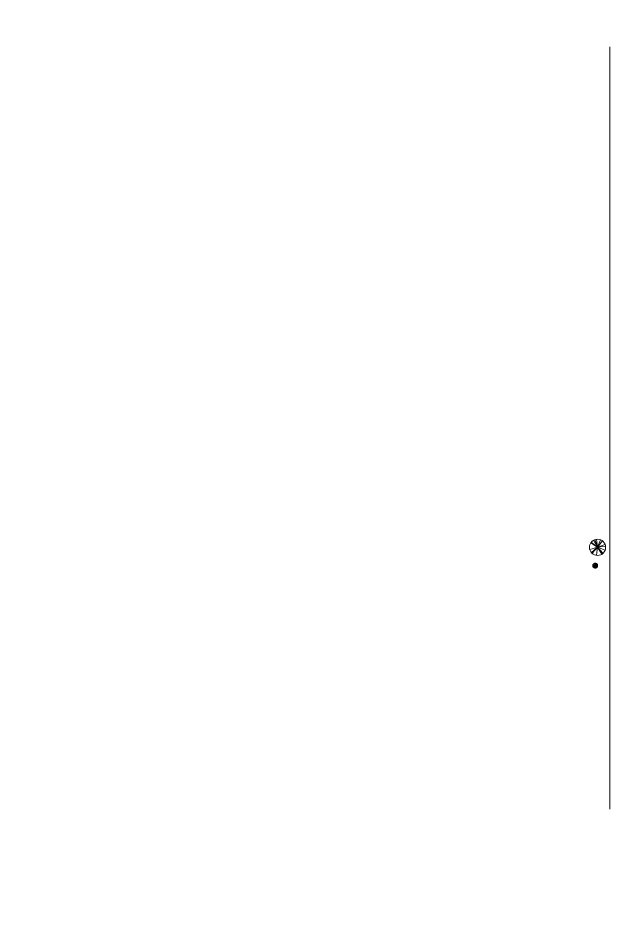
# Model space of a CAD drawing. Header units: inches. Extents: x -1442 to 61540, y -36095 to 93.
# Drawn here: x 14304 to 20372, y -27578 to -18236 of the extents above; entities that cross this region are included whole.
import ezdxf

# ---------------------------------------------------------------- set-up
doc = ezdxf.new("R2010")
doc.units = ezdxf.units.IN
doc.header["$MEASUREMENT"] = 0
doc.header["$XCLIPFRAME"] = 2
for name, color, linetype, lineweight in [('EOP-EX', 125, 'Continuous', 9), ('G-ANNO-REFR', 1, 'Continuous', 9), ('L-PLNT', 71, 'Continuous', 9)]:
    doc.layers.add(name, color=color, linetype=linetype, lineweight=lineweight)
picture_1 = doc.add_image_def('image1.jpg', size_in_pixel=(1920, 1080))

# ---------------------------------------------------------------- blocks, each defined once
blk = doc.blocks.new('RPC Tree - Deciduous - Hawthorn - 25_ 2-1517972-Site Locator Map')
at = {"layer": 'L-PLNT'}
for q in [(-79.5, -23.9), (-69.3, 45.6), (-65.1, 51.5), (-62.9, -54.2), (-56.9, -60.5), (-41.7, 71.7), (-26.5, 78.6), (-11.8, 82.2), (-11.8, -82.2), (31.2, 76.9), (50.8, 65.6), (78, 28.3), (82.3, 10.6), (44.8, -69.9), (55.6, -61.6), (78.1, -28)]:
    blk.add_line((0, 0), q, dxfattribs=at)
for start, end in [(360, 180), (180, 360)]:
    blk.add_arc((0, 0), 83, start, end, dxfattribs=at)
blk = doc.blocks.new('RPC Shrub - Acacia  3_-6_-1519636-Site Locator Map')
at = {"layer": 'L-PLNT'}
for p, q in [((-27.9, 2.4), (-20.3, 1.7)), ((-27.4, 5.7), (-19.8, 4.1)), ((-26.5, 9.2), (-18.9, 6.4)), ((-24.9, 12.8), (-15.3, 7.8)), ((-22.5, 16.6), (-13.5, 10.3)), ((0, 0), (-21, 3)), ((-19.6, 20), (-12.7, 13.1)), ((0, 0), (-18, 5.5)), ((-16.3, 22.7), (-10.6, 14.5)), ((0, 0), (-15.1, 14.9)), ((0, 0), (-13.1, -16.7)), ((-12.1, 25.3), (-7.9, 16.4)), ((0, 0), (-9.1, 19.2)), ((0, 0), (-8.9, -19.3)), ((-8.5, 17.7), (-5.5, 11.5)), ((-8, 26.8), (-5.6, 18)), ((-2.9, 27.8), (-2, 19)), ((0, 0), (3, 21)), ((0, 0), (8.3, 18.1)), ((0, 0), (11.2, 18)), ((0, 0), (18, 11.2)), ((0, 0), (20.3, -6.2)), ((0, 0), (13.4, -16.5)), ((0, 0), (4.2, -20.8)), ((2.9, 27.8), (2, 19)), ((3.1, 1), (14, 4.7)), ((8, 26.8), (5.6, 18)), ((12.1, 25.3), (7.9, 16.4)), ((16.3, 22.7), (10.6, 14.5)), ((19.6, 20), (12.7, 13.1)), ((20.1, 6.8), (13.3, 4.5)), ((22.5, 16.6), (13.5, 10.3)), ((24.9, 12.8), (15.3, 7.8)), ((26.5, 9.2), (18.9, 6.4)), ((27.4, 5.7), (19.8, 4.1)), ((27.9, 2.4), (20.3, 1.7)), ((-27.9, -2.4), (-20.3, -1.7)), ((-27.4, -5.7), (-19.8, -4.1)), ((-26.5, -9.2), (-18.9, -6.4)), ((-24.9, -12.8), (-15.3, -7.8)), ((-22.5, -16.6), (-13.5, -10.3)), ((-19.6, -20), (-12.7, -13.1)), ((-18.5, -6.4), (0.3, -0.1)), ((-16.3, -22.7), (-10.6, -14.5)), ((-12.1, -25.3), (-7.9, -16.4)), ((-8, -26.8), (-5.6, -18)), ((-2.9, -27.8), (-2, -19)), ((2.9, -27.8), (2, -19)), ((8, -26.8), (5.6, -18)), ((12.1, -25.3), (7.9, -16.4)), ((16.3, -22.7), (10.6, -14.5)), ((19.6, -20), (12.7, -13.1)), ((22.5, -16.6), (13.5, -10.3)), ((24.9, -12.8), (15.3, -7.8)), ((26.5, -9.2), (18.9, -6.4)), ((27.4, -5.7), (19.8, -4.1)), ((27.9, -2.4), (20.3, -1.7))]:
    blk.add_line(p, q, dxfattribs=at)
for start, end in [(0, 180), (180, 0)]:
    blk.add_arc((0, 0), 2, start, end, dxfattribs=at)

msp = doc.modelspace()

# ---------------------------------------------------------------- linework, layer by layer
at = {"layer": 'EOP-EX'}
msp.add_line((20372.2, -26343.7), (20372.2, -18529.1), dxfattribs=at)

# ---------------------------------------------------------------- block references
at = {"layer": 'L-PLNT'}
msp.add_blockref('RPC Tree - Deciduous - Hawthorn - 25_ 2-1517972-Site Locator Map', (20246.8, -23658.1), dxfattribs=at)
at = {"layer": 'L-PLNT', "rotation": 201.0000000000004}
msp.add_blockref('RPC Shrub - Acacia  3_-6_-1519636-Site Locator Map', (20222.8, -23846.6), dxfattribs=at)

# ---------------------------------------------------------------- pictures from other files: only their frames are drawn
at = {"layer": 'G-ANNO-REFR'}
image = msp.add_image(picture_1, insert=(-1646.7, -39288.8), size_in_units=(58514.3, 32914.3), dxfattribs=at)
image.set_boundary_path([(6.221, 974.7155), (6.221, 84.0795), (1848.55, 84.0795), (1848.55, 974.7155), (6.221, 974.7155)])
image.dxf.flags = 15

doc.saveas('drawing.dxf')
